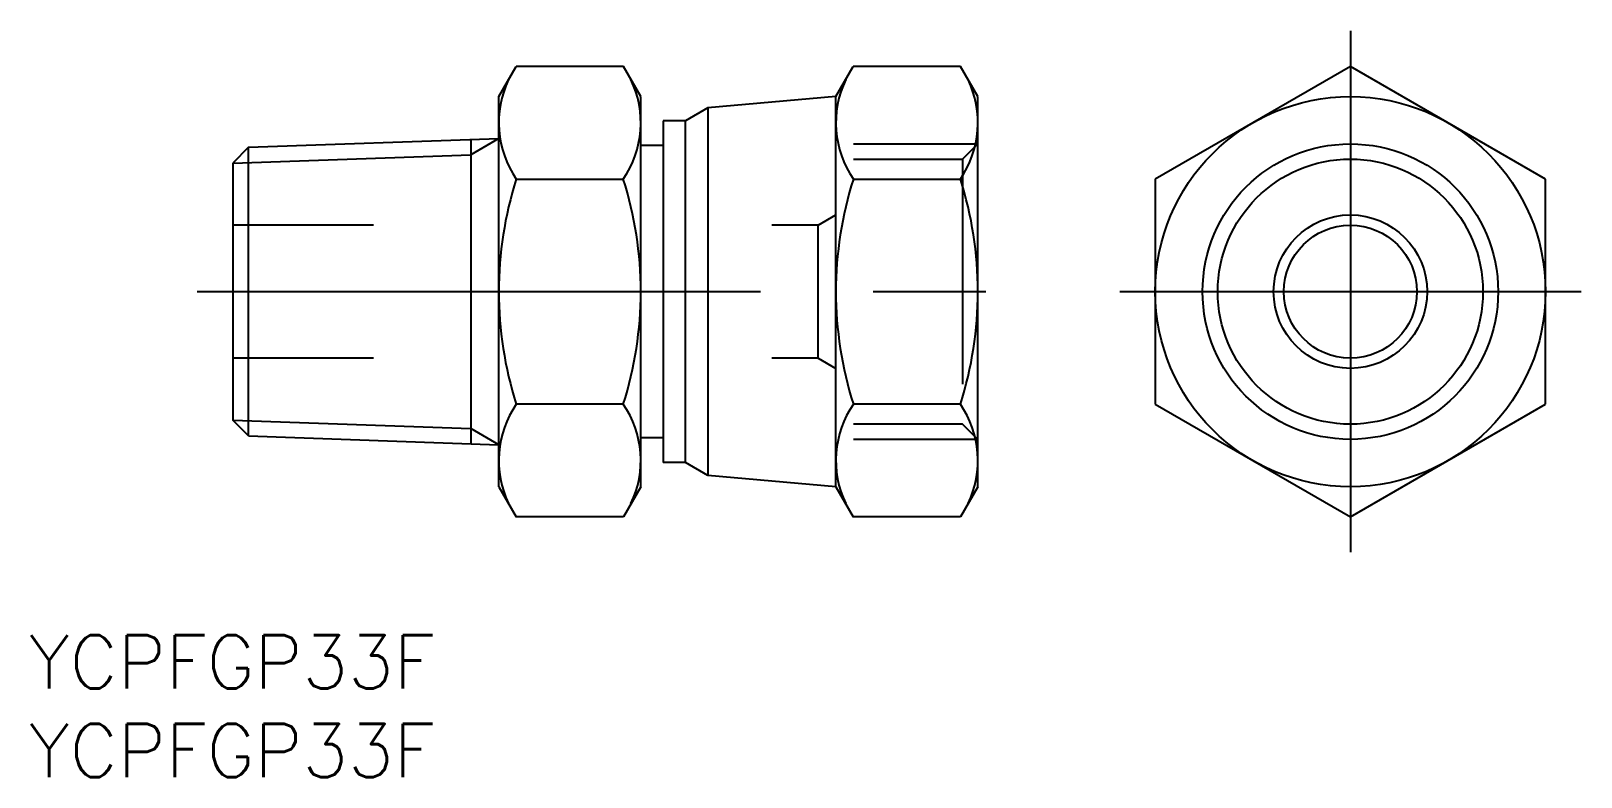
# Model space of a CAD drawing. Extents: x -74.4 to 13, y -27.4 to 14.7.
import ezdxf

# ---------------------------------------------------------------- set-up
doc = ezdxf.new("R2010")
doc.units = 0
doc.linetypes.add('CENTER', pattern=[50.8, 31.75, -6.35, 6.35, -6.35])
doc.linetypes.add('DASHED', pattern=[19.05, 12.7, -6.35])
doc.layers.get('0').update_dxf_attribs({"linetype": 'CONTINUOUS'})
doc.layers.add('CENTER', color=1, linetype='CENTER')
doc.styles.get("Standard").update_dxf_attribs({"font": 'txt.shx', "height": 3, "bigfont": 'bigfont.shx'})

msp = doc.modelspace()

# ---------------------------------------------------------------- linework, layer by layer
at = {"color": 7, "linetype": 'CONTINUOUS'}
for p, q in [((-48, 11), (-47.018, 12.702)), ((-40.982, 12.702), (-47.018, 12.702)), ((-40, 11), (-40.982, 12.702)), ((-29, 11), (-28.018, 12.702)), ((-21.982, 12.702), (-28.018, 12.702)), ((-21, 11), (-21.982, 12.702)), ((0, 12.702), (-11, 6.351)), ((11, 6.351), (0, 12.702)), ((-48, -11), (-48, 11)), ((-40, -11), (-40, 11)), ((-29, 11), (-36.22, 10.368)), ((-29, -11), (-29, 11)), ((-21, -11), (-21, 11)), ((-38.74, 9.641), (-38.74, -9.641)), ((-37.48, 9.641), (-38.74, 9.641)), ((-36.22, 10.368), (-37.48, 9.641)), ((-37.48, -9.641), (-37.48, 9.641)), ((-36.22, 10.368), (-36.22, -10.368)), ((-62.113, 8.14), (-63, 7.253)), ((-62.113, 8.14), (-48, 8.633)), ((-62.113, -8.14), (-62.113, 8.14)), ((-49.578, 8.578), (-49.578, -8.578)), ((-38.74, 8.25), (-40, 8.25)), ((-63, 7.253), (-63, -7.253)), ((-47.018, 6.351), (-40.982, 6.351)), ((-28.018, 6.351), (-21.982, 6.351)), ((-11, 6.351), (-11, -6.351)), ((11, -6.351), (11, 6.351)), ((-40.982, -6.351), (-47.018, -6.351)), ((-21.982, -6.351), (-28.018, -6.351)), ((-11, -6.351), (0, -12.702)), ((0, -12.702), (11, -6.351)), ((-62.113, -8.14), (-63, -7.253)), ((-62.113, -8.14), (-48, -8.633)), ((-38.74, -8.25), (-40, -8.25)), ((-37.48, -9.641), (-38.74, -9.641)), ((-36.22, -10.368), (-37.48, -9.641)), ((-29, -11), (-36.22, -10.368)), ((-48, -11), (-47.018, -12.702)), ((-40, -11), (-40.982, -12.702)), ((-29, -11), (-28.018, -12.702)), ((-21, -11), (-21.982, -12.702)), ((-40.982, -12.702), (-47.018, -12.702)), ((-21.982, -12.702), (-28.018, -12.702))]:
    msp.add_line(p, q, dxfattribs=at)
at = {"color": 3, "linetype": 'CONTINUOUS'}
for p, q in [((-48, 8.633), (-49.578, 7.722)), ((-63, 7.253), (-49.578, 7.722)), ((-63, -7.253), (-49.578, -7.722)), ((-48, -8.633), (-49.578, -7.722))]:
    msp.add_line(p, q, dxfattribs=at)
at = {"color": 3, "linetype": 'DASHED'}
for p, q in [((-28, 8.331), (-21, 8.331)), ((-21, 8.331), (-21.856, 7.475)), ((-28, 7.475), (-21.856, 7.475)), ((-21.856, 7.475), (-21.856, -7.475)), ((-55.057, 3.75), (-63, 3.75)), ((-30, 3.75), (-32.61, 3.75)), ((-30, 3.75), (-29, 4.327)), ((-30, -3.75), (-30, 3.75)), ((-55.057, -3.75), (-63, -3.75)), ((-30, -3.75), (-32.61, -3.75)), ((-30, -3.75), (-29, -4.327)), ((-21.856, -7.475), (-28, -7.475)), ((-21, -8.331), (-21.856, -7.475)), ((-21, -8.331), (-28, -8.331))]:
    msp.add_line(p, q, dxfattribs=at)
at = {"color": 7, "linetype": 'CONTINUOUS'}
for radius in [11, 7.475, 4.327, 3.75]:
    msp.add_circle((0, 0), radius, dxfattribs=at)
at = {"color": 3, "linetype": 'CONTINUOUS'}
msp.add_circle((0, 0), 8.331, dxfattribs=at)
at = {"color": 7, "linetype": 'CONTINUOUS'}
for centre, radius, start, end in [((-42.377, 9.526), 5.623, 154.38425, 214.38425), ((-45.623, 9.526), 5.623, 325.61575, 25.61575), ((-23.377, 9.526), 5.623, 154.38425, 214.38425), ((-26.623, 9.526), 5.623, 325.61575, 25.61575), ((-26.982, 0), 21.018, 162.41205, 197.58795), ((-61.018, 0), 21.018, 342.41205, 17.58795), ((-7.982, 0), 21.018, 162.41205, 197.58795), ((-42.018, 0), 21.018, 342.41205, 17.58795), ((-42.377, -9.526), 5.623, 145.61575, 205.61575), ((-45.623, -9.526), 5.623, 334.38425, 34.38425), ((-23.377, -9.526), 5.623, 145.61575, 205.61575), ((-26.623, -9.526), 5.623, 334.38425, 34.38425)]:
    msp.add_arc(centre, radius, start, end, dxfattribs=at)
at = {"layer": 'CENTER', "color": 1, "linetype": 'CENTER'}
for p, q in [((0, 14.702), (0, -14.702)), ((-65, 0), (-19, 0)), ((-13, 0), (13, 0))]:
    msp.add_line(p, q, dxfattribs=at)

# ---------------------------------------------------------------- texts
at = {"color": 7, "linetype": 'CONTINUOUS'}
for p in [(-74.5, -22.376), (-74.5, -27.376)]:
    msp.add_text('YCPFGP33F', height=3, dxfattribs=at).set_placement(p)

doc.saveas('drawing.dxf')
